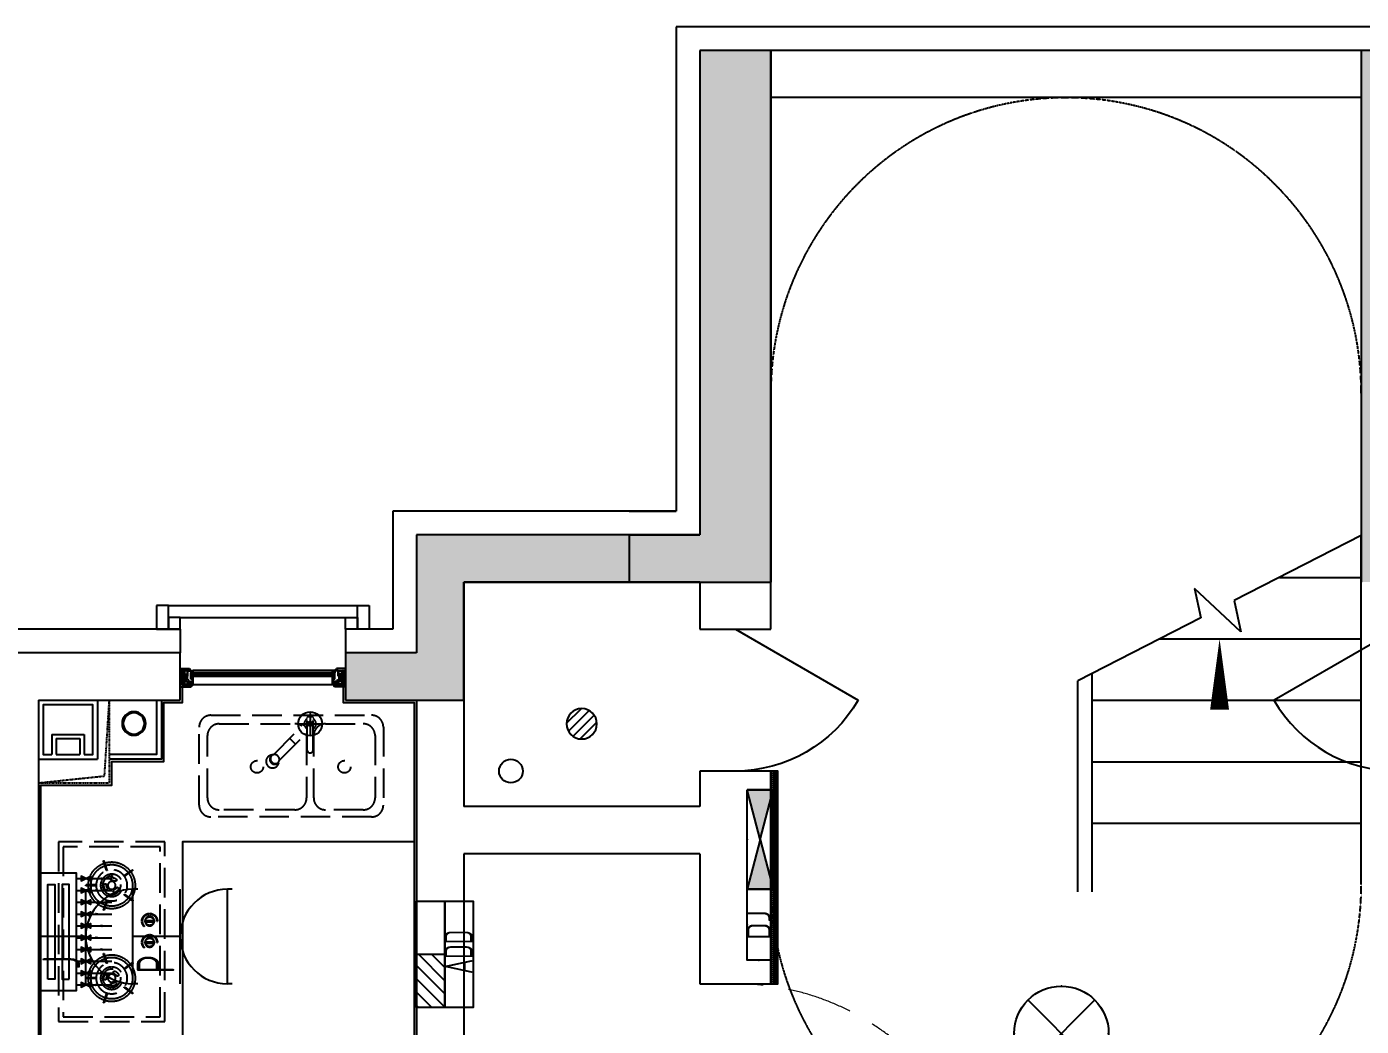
# Model space of a CAD drawing. Header units: millimetres. Extents: x -28014 to 297841, y -81741 to 47579.
# Drawn here: x 86783 to 92433, y 10952 to 15182 of the extents above; entities that cross this region are included whole.
import ezdxf
from ezdxf.enums import TextEntityAlignment as Align

# ---------------------------------------------------------------- set-up
doc = ezdxf.new("R2010")
doc.units = ezdxf.units.MM
doc.header["$MEASUREMENT"] = 0
doc.linetypes.add('__DASH', pattern=[0.35, 0.25, -0.1])
doc.linetypes.add('DASH', pattern=[0.35, 0.25, -0.1])
for name, color, linetype in [('A-墙体-填充墙', 4, 'Continuous'), ('A-墙体-面层', 6, 'Continuous'), ('A-暖通-设备', 20, 'Continuous'), ('A-楼面-下部', 23, 'Continuous'), ('A-楼面-楼梯', 2, 'Continuous'), ('A-楼面-装饰', 41, 'Continuous'), ('A-注释-填充', 8, 'Continuous'), ('A-注释-符号', 3, 'Continuous'), ('A-电气-洞口', 171, 'Continuous'), ('A-立面-填充1', 8, 'Continuous'), ('AR9-剪力墙（柱）填充', 250, 'Continuous'), ('AR9-剪力墙（柱）线', 6, 'Continuous'), ('AR9-墙线', 160, 'Continuous'), ('AR9-建筑幕墙（窗）', 12, 'Continuous'), ('AR9-建筑给排水（立管）', 4, 'Continuous'), ('DS-4BS-墙体完成面', 20, 'Continuous'), ('EM-强电图标', 14, 'Continuous'), ('EQUIP-插座', 4, 'Continuous'), ('EQUIP-照明', 3, 'Continuous'), ('FF-厨卫（地坪隐）', 31, 'Continuous'), ('FF-平面文字', 50, 'Continuous'), ('FF-门', 20, 'Continuous'), ('P-排水-设备-地漏', 50, 'Continuous'), ('P-污水-立管', 50, 'Continuous'), ('RC-天花轮廓线', 30, 'Continuous'), ('SURFACE', 6, 'Continuous'), ('装饰', 152, 'Continuous')]:
    doc.layers.add(name, color=color, linetype=linetype)
doc.styles.add('_TEL_ATTDEF', font='GBENOR', dxfattribs={"width": 0.8, "height": 3, "bigfont": 'GBCBIG'})
doc.styles.add('_TEL_DIM', font='', dxfattribs={"width": 0.8, "height": 3.5})
doc.styles.add('标注', font='hzs.shx', dxfattribs={"width": 0.7, "bigfont": 'hztxt.shx'})
doc.styles.get('_TEL_DIM').set_extended_font_data('SimSun')

# ---------------------------------------------------------------- blocks, each defined once
blk = doc.blocks.new('排水栓')
at = {"layer": 'P-污水-立管'}
for p, q in [((-51, 0), (51, 0)), ((0, 51), (0, -51))]:
    blk.add_line(p, q, dxfattribs=at)
blk.add_circle((0, 0), 51, dxfattribs=at)
blk = doc.blocks.new('jfsq5')
at = {"layer": 'A-暖通-设备'}
for p, q in [((-225, 150), (-225, 300)), ((-175, 150), (-175, 300)), ((-125, 150), (-125, 300)), ((-75, 150), (-75, 300)), ((-25, 150), (-25, 300)), ((25, 150), (25, 300)), ((75, 150), (75, 300)), ((125, 150), (125, 300)), ((175, 150), (175, 300)), ((225, 150), (225, 300))]:
    blk.add_line(p, q, dxfattribs=at)
for points in [[(-225, 230, 12, 0, 0), (-225, 260, 12, 0, 0)], [(-175, 230, 0, 12, 0), (-175, 260, 0, 12, 0)], [(-125, 230, 12, 0, 0), (-125, 260, 12, 0, 0)], [(-75, 230, 0, 12, 0), (-75, 260, 0, 12, 0)], [(-25, 230, 12, 0, 0), (-25, 260, 12, 0, 0)], [(25, 230, 0, 12, 0), (25, 260, 0, 12, 0)], [(75, 230, 12, 0, 0), (75, 260, 12, 0, 0)], [(125, 230, 0, 12, 0), (125, 260, 0, 12, 0)], [(175, 230, 12, 0, 0), (175, 260, 12, 0, 0)], [(225, 230, 0, 12, 0), (225, 260, 0, 12, 0)]]:
    blk.add_lwpolyline(points, format="xyseb", dxfattribs=at)
for points in [[(-225, 190), (-215, 210), (-235, 210), (-215, 170), (-235, 170), (-225, 190)], [(-175, 190), (-165, 210), (-185, 210), (-165, 170), (-185, 170), (-175, 190)], [(-125, 190), (-115, 210), (-135, 210), (-115, 170), (-135, 170), (-125, 190)], [(-75, 190), (-65, 210), (-85, 210), (-65, 170), (-85, 170), (-75, 190)], [(-25, 190), (-15, 210), (-35, 210), (-15, 170), (-35, 170), (-25, 190)], [(25, 190), (35, 210), (15, 210), (35, 170), (15, 170), (25, 190)], [(75, 190), (85, 210), (65, 210), (85, 170), (65, 170), (75, 190)], [(125, 190), (135, 210), (115, 210), (135, 170), (115, 170), (125, 190)], [(175, 190), (185, 210), (165, 210), (185, 170), (165, 170), (175, 190)], [(225, 190), (235, 210), (215, 210), (235, 170), (215, 170), (225, 190)]]:
    blk.add_lwpolyline(points, dxfattribs=at)
blk.add_lwpolyline([(250, 0), (250, 150), (-250, 150), (-250, 0)], close=True, dxfattribs=at)
at = {"layer": 'A-暖通-设备', "lineweight": -3}
for points in [[(-200, 120.1), (199.7, 120.1), (199.7, 90.3), (-200, 90.3)], [(-200, 29.9), (199.7, 29.9), (199.7, 59.7), (-200, 59.7)]]:
    blk.add_lwpolyline(points, close=True, dxfattribs=at)
blk = doc.blocks.new('b')
at = {"layer": 'FF-厨卫（地坪隐）', "linetype": '__DASH', "ltscale": 500}
for p, q in [((73796.4, -64848.4), (74116.4, -64848.4)), ((74026, -64979.1), (74156.4, -64848.7)), ((74168.9, -64959.2), (74168.9, -64821)), ((74191.9, -64819), (74170.9, -64819)), ((74193.9, -64959.2), (74193.9, -64821)), ((74246.4, -64848.4), (74406.4, -64848.4)), ((73746.4, -65162.2), (73746.4, -64898.4)), ((74050.7, -65003.8), (74168.9, -64885.7)), ((74094.8, -64910.3), (74119.5, -64935)), ((74166.4, -64898.4), (74166.4, -65162.2)), ((74196.4, -65162.2), (74196.4, -64898.4)), ((74456.4, -64898.4), (74456.4, -65162.2)), ((74015.1, -64986.4), (74018, -64983.5)), ((74043.4, -65014.7), (74046.3, -65011.8)), ((74116.4, -65212.2), (73796.4, -65212.2)), ((74406.4, -65212.2), (74246.4, -65212.2))]:
    blk.add_line(p, q, dxfattribs=at)
for points in [[(73711.4, -65192.2), (73711.4, -64862.2, -0.414214), (73761.4, -64812.2), (74441.4, -64812.2, -0.414214), (74491.4, -64862.2), (74491.4, -65192.2, -0.414214), (74441.4, -65242.2), (73761.4, -65242.2, -0.414214)], [(74018, -64983.5, 0.106772), (74014.1, -64989.5, 0.101544), (74013, -64996.8, 0.094932), (74014.7, -65004.1, 0.090733), (74019.2, -65010.6, 0.090733), (74025.7, -65015.1, 0.094932), (74033, -65016.8, 0.101544), (74040.3, -65015.7, 0.106772), (74046.3, -65011.8, 0.106772), (74050.1, -65005.9, 0.101544), (74051.3, -64998.5, 0.094932), (74049.5, -64991.2, 0.090733), (74045, -64984.8, 0.090733), (74038.6, -64980.3, 0.094932), (74031.3, -64978.5, 0.101544), (74023.9, -64979.7, 0.106772)]]:
    blk.add_lwpolyline(points, format="xyb", close=True, dxfattribs=at)
blk.add_lwpolyline([(74015.1, -64986.4, 0.106772), (74011.3, -64992.4, 0.101544), (74010.1, -64999.7, 0.094932), (74011.9, -65007, 0.090733), (74016.3, -65013.5, 0.090733), (74022.8, -65017.9, 0.094932), (74030.1, -65019.7, 0.101544), (74037.4, -65018.5, 0.106772), (74043.4, -65014.7, 0.106772)], format="xyb", dxfattribs=at)
for centre, radius in [((74181.4, -64848.4), 10), ((73956.4, -65030.3), 26.2), ((74326.4, -65030.3), 26.2)]:
    blk.add_circle(centre, radius, dxfattribs=at)
for centre, radius, start, end in [((73796.4, -64898.4), 50, 90, 180), ((74116.4, -64898.4), 50, 52.9245, 90), ((74181.4, -64848.4), 25, 120, 240), ((74170.9, -64821), 2, 90, 180), ((74191.9, -64821), 2, 0, 90), ((74181.4, -64848.4), 25, 300, 60), ((74246.4, -64898.4), 50, 90, 180), ((74406.4, -64898.4), 50, 0, 90), ((74116.4, -64898.4), 50, 0, 10.7966), ((74181.4, -64959.2), 12.5, 180, 0), ((74022.2, -65007.6), 27.5, 88.3907, 1.6093), ((73796.4, -65162.2), 50, 180, 270), ((74116.4, -65162.2), 50, 270, 0), ((74246.4, -65162.2), 50, 180, 270), ((74406.4, -65162.2), 50, 270, 0)]:
    blk.add_arc(centre, radius, start, end, dxfattribs=at)
blk = doc.blocks.new('d')
at = {"layer": 'FF-厨卫（地坪隐）', "color": 8, "linetype": '__DASH', "ltscale": 500}
for p, q in [((79843.4, -64923.5), (79843.4, -64882.9)), ((79846.7, -64923.5), (79846.7, -64882.9)), ((80236.1, -64923.5), (80236.1, -64882.9)), ((80239.4, -64923.5), (80239.4, -64882.9)), ((79780.2, -64971.8), (79741.6, -64959.3)), ((79781.3, -64968.7), (79742.6, -64956.1)), ((79908.9, -64968.7), (79947.6, -64956.1)), ((79909.9, -64971.8), (79948.6, -64959.3)), ((80172.9, -64971.8), (80134.3, -64959.3)), ((80173.9, -64968.7), (80135.3, -64956.1)), ((80301.6, -64968.7), (80340.2, -64956.1)), ((80302.6, -64971.8), (80341.3, -64959.3)), ((79804, -65044.9), (79780.1, -65077.8)), ((79806.7, -65046.9), (79782.8, -65079.7)), ((79883.5, -65046.9), (79907.4, -65079.7)), ((79886.2, -65044.9), (79910.1, -65077.8)), ((80196.7, -65044.9), (80172.8, -65077.8)), ((80199.3, -65046.9), (80175.5, -65079.7)), ((80276.2, -65046.9), (80300.1, -65079.7)), ((80278.9, -65044.9), (80302.7, -65077.8)), ((79993.3, -65134.4), (79993.3, -65168.9)), ((79994.8, -65121.7), (79994.8, -65118.7)), ((79997.8, -65121.7), (79997.8, -65118.7)), ((79999.3, -65134.4), (79999.3, -65168.9)), ((80017.6, -65130.5), (80019.7, -65128.3)), ((80083.5, -65134.4), (80083.5, -65168.9)), ((80085, -65121.7), (80085, -65118.7)), ((80088, -65121.7), (80088, -65118.7)), ((80089.5, -65134.4), (80089.5, -65168.9)), ((80107.7, -65130.5), (80109.9, -65128.3)), ((79966.4, -65150.2), (79963.3, -65150.2)), ((79966.4, -65153.2), (79963.3, -65153.2)), ((79996.3, -65181.7), (79996.3, -65184.7)), ((80056.6, -65150.2), (80053.5, -65150.2)), ((80056.6, -65153.2), (80053.5, -65153.2)), ((80086.5, -65181.7), (80086.5, -65184.7))]:
    blk.add_line(p, q, dxfattribs=at)
at = {"layer": 'FF-厨卫（地坪隐）', "linetype": '__DASH', "ltscale": 500}
blk.add_lwpolyline([(79661.4, -64766.2), (80421.4, -64766.2), (80421.4, -65216.2), (79661.4, -65216.2)], close=True, dxfattribs=at)
at = {"layer": 'FF-厨卫（地坪隐）', "color": 8, "linetype": '__DASH', "ltscale": 500}
blk.add_lwpolyline([(79681.4, -64786.2), (80401.4, -64786.2), (80401.4, -65196.2), (79681.4, -65196.2)], close=True, dxfattribs=at)
for centre, radius in [((79845.1, -64991.2), 66), ((79845.1, -64991.2), 47.3), ((79845.1, -64991.2), 38.5), ((79845.1, -64991.2), 16.5), ((80237.8, -64991.2), 66), ((80237.8, -64991.2), 47.3), ((80237.8, -64991.2), 38.5), ((80237.8, -64991.2), 16.5), ((79996.3, -65151.7), 20), ((80086.5, -65151.7), 20)]:
    blk.add_circle(centre, radius, dxfattribs=at)
for centre, radius, start, end in [((79845.1, -64991.2), 99, 90.9556, 161.0457), ((79845.1, -64991.2), 88, 91.075, 160.9263), ((79845.1, -64882.9), 1.65, 0.0007, 180.0007), ((79845.1, -64991.2), 99, 18.9556, 89.0457), ((79845.1, -64991.2), 88, 19.075, 88.9263), ((80237.8, -64991.2), 99, 90.9543, 161.0444), ((80237.8, -64991.2), 88, 91.0737, 160.925), ((80237.8, -64882.9), 1.65, 359.9993, 179.9993), ((80237.8, -64991.2), 99, 18.9543, 89.0444), ((80237.8, -64991.2), 88, 19.0737, 88.925), ((79742.1, -64957.7), 1.65, 72.0007, 252.0007), ((79845.1, -64991.2), 99, 162.9556, 233.0457), ((79845.1, -64991.2), 88, 163.075, 232.9263), ((79780.8, -64970.3), 1.65, 252.0007, 72.0007), ((79843.4, -64963.7), 5.5, 93.5265, 273.5265), ((79845.1, -64991.2), 33, 60.0007, 93.5265), ((79845.1, -64923.5), 1.65, 180.0007, 0.0007), ((79845.1, -64991.2), 22, 60.0007, 93.5265), ((79858.8, -64967.4), 5.5, 240.0007, 60.0007), ((79845.1, -64991.2), 88, 307.075, 16.9263), ((79845.1, -64991.2), 99, 306.9556, 17.0457), ((79909.4, -64970.3), 1.65, 108.0007, 288.0007), ((79948.1, -64957.7), 1.65, 288.0007, 108.0007), ((80134.8, -64957.7), 1.65, 71.9993, 251.9993), ((80237.8, -64991.2), 99, 162.9543, 233.0444), ((80237.8, -64991.2), 88, 163.0737, 232.925), ((80173.4, -64970.3), 1.65, 251.9993, 71.9993), ((80224, -64967.4), 5.5, 119.9993, 299.9993), ((80237.8, -64991.2), 33, 86.4735, 119.9993), ((80237.8, -64991.2), 22, 86.4735, 119.9993), ((80237.8, -64923.5), 1.65, 179.9993, 359.9993), ((80239.5, -64963.7), 5.5, 266.4735, 86.4735), ((80237.8, -64991.2), 88, 307.0737, 16.925), ((80237.8, -64991.2), 99, 306.9543, 17.0444), ((80302.1, -64970.3), 1.65, 107.9993, 287.9993), ((80340.7, -64957.7), 1.65, 287.9993, 107.9993), ((79817.6, -64991.2), 5.5, 0.0007, 180.0007), ((79845.1, -64991.2), 33, 180.0007, 213.5265), ((79822.2, -65006.4), 5.5, 213.5265, 33.5265), ((79845.1, -64991.2), 22, 180.0007, 213.5265), ((79858.8, -65015), 5.5, 120.0007, 300.0007), ((79845.1, -64991.2), 22, 300.0007, 333.5265), ((79845.1, -64991.2), 33, 300.0007, 333.5265), ((79869.7, -65003.4), 5.5, 333.5265, 153.5265), ((80213.2, -65003.4), 5.5, 26.4735, 206.4735), ((80237.8, -64991.2), 33, 206.4735, 239.9993), ((80237.8, -64991.2), 22, 206.4735, 239.9993), ((80224, -65015), 5.5, 239.9993, 59.9993), ((80260.7, -65006.4), 5.5, 146.4735, 326.4735), ((80237.8, -64991.2), 22, 326.4735, 359.9993), ((80265.3, -64991.2), 5.5, 359.9993, 179.9993), ((80237.8, -64991.2), 33, 326.4735, 359.9993), ((79781.5, -65078.8), 1.65, 144.0007, 324.0007), ((79845.1, -64991.2), 99, 234.9556, 305.0457), ((79845.1, -64991.2), 88, 235.075, 304.9263), ((79805.3, -65045.9), 1.65, 324.0007, 144.0007), ((79884.9, -65045.9), 1.65, 36.0007, 216.0007), ((79908.7, -65078.8), 1.65, 216.0007, 36.0007), ((80174.1, -65078.8), 1.65, 143.9993, 323.9993), ((80237.8, -64991.2), 99, 234.9543, 305.0444), ((80237.8, -64991.2), 88, 235.0737, 304.925), ((80198, -65045.9), 1.65, 323.9993, 143.9993), ((80277.5, -65045.9), 1.65, 35.9993, 215.9993), ((80301.4, -65078.8), 1.65, 215.9993, 35.9993), ((79996.3, -65151.7), 33, 92.6046, 177.3941), ((79996.3, -65151.7), 30, 92.8653, 177.1333), ((79996.3, -65151.7), 18, 99.5934, 260.4053), ((79996.3, -65134.7), 3.01, 355.1237, 184.8749), ((79996.3, -65151.7), 33, 44.9993, 87.3941), ((79996.3, -65151.7), 30, 44.9993, 87.1333), ((79996.3, -65151.7), 18, 279.5934, 80.4053), ((80086.5, -65151.7), 33, 92.6046, 177.3941), ((80086.5, -65151.7), 30, 92.8653, 177.1333), ((80086.5, -65151.7), 18, 99.5934, 260.4053), ((80086.5, -65134.7), 3.01, 355.1237, 184.8749), ((80086.5, -65151.7), 33, 44.9993, 87.3941), ((80086.5, -65151.7), 30, 44.9993, 87.1333), ((80086.5, -65151.7), 18, 279.5934, 80.4053), ((79996.3, -65151.7), 33, 182.6046, 269.9993), ((79996.3, -65151.7), 30, 182.8653, 269.9993), ((79996.3, -65168.7), 3.01, 175.1237, 4.8749), ((80086.5, -65151.7), 33, 182.6046, 269.9993), ((80086.5, -65151.7), 30, 182.8653, 269.9993), ((80086.5, -65168.7), 3.01, 175.1237, 4.8749)]:
    blk.add_arc(centre, radius, start, end, dxfattribs=at)
blk = doc.blocks.new('rw332')
at = {"layer": 'AR9-墙线', "ltscale": 10, "extrusion": (0, 0, -1)}
for p, q in [((-250, 0), (-250, -250)), ((0, 0), (-250, 0)), ((0, 0), (0, -250)), ((-193.1, -145), (-193.1, -230)), ((-56.9, -145), (-193.1, -145)), ((-175.6, -162.5), (-175.6, -230)), ((-74.4, -162.5), (-175.6, -162.5)), ((-74.4, -162.5), (-74.4, -230)), ((-56.9, -145), (-56.9, -230)), ((0, -250), (-250, -250))]:
    blk.add_line(p, q, dxfattribs=at)
at = {"layer": 'AR9-墙线', "ltscale": 10}
blk.add_line((-74.4, -230), (-175.6, -230), dxfattribs=at)
at = {"layer": 'AR9-墙线'}
for points in [[(-520, 0), (-520, -250), (-300, -250)], [(-500, 0), (-500, -230), (-300, -230)]]:
    blk.add_lwpolyline(points, dxfattribs=at)
at = {"layer": 'AR9-墙线', "linetype": 'DASH', "ltscale": 0.5}
for points in [[(0, -350), (-300, -350), (-300, 0)], [(0, -350), (-279.5, -320.6), (-300, 0)]]:
    blk.add_lwpolyline(points, dxfattribs=at)
at = {"layer": 'AR9-墙线', "ltscale": 10}
blk.add_lwpolyline([(-193.1, -230), (-230, -230), (-230, -20), (-20, -20), (-20, -230), (-56.9, -230)], dxfattribs=at)
at = {"layer": 'AR9-建筑给排水（立管）'}
for radius in [50, 45]:
    blk.add_circle((-403.7, -98.7), radius, dxfattribs=at)
blk = doc.blocks.new('$DorLib2D$00000001')
for p, q in [((0.45, 0.975), (0.5, 0.975)), ((0.45, 0), (0.45, 0.975)), ((0.5, 0), (0.5, 0.975)), ((0.5, 0), (0.45, 0))]:
    blk.add_line(p, q)
at = {"color": 8, "linetype": '__DASH', "lineweight": 13}
blk.add_arc((0.475, 0), 0.975, 91.4693, 180, dxfattribs=at)
blk = doc.blocks.new('$DorLib2D$00000228')
at = {"color": 0}
blk.add_line((0.5, 0), (0, 0.866), dxfattribs=at)
blk.add_arc((0.5, 0), 1, 120, 180, dxfattribs=at)
blk = doc.blocks.new('$LinePat$岩棉板')
at = {"color": 0}
for p, q in [((0, -17), (12, -67)), ((12, -67), (24, -17))]:
    blk.add_line(p, q, dxfattribs=at)
for centre, start, end in [((12, -17), 0, 180), ((0, -67), 270, 0), ((24, -67), 180, 270)]:
    blk.add_arc(centre, 12, start, end, dxfattribs=at)
at = {"layer": 'Defpoints'}
blk.add_point((0, 0), dxfattribs=at)
at = {"layer": 'Defpoints', "color": 0}
blk.add_point((24, -84), dxfattribs=at)
blk = doc.blocks.new('zz7')
at = {"layer": 'AR9-剪力墙（柱）填充'}
for points in [[(6300, 2550), (6000, 2550), (6000, 500), (4800, 500), (4800, 0), (4500, 0), (4500, -200), (5000, -200), (5000, 300), (6300, 300)], [(8800, 2550), (8800, 300), (10100, 300), (10100, -200), (10600, -200), (10600, 0), (10300, 0), (10300, 500), (9100, 500), (9100, 2550)]]:
    blk.add_hatch(color=256, dxfattribs=at).paths.add_polyline_path(points)
at = {"layer": 'AR9-剪力墙（柱）线'}
for p, q in [((6300, 2550), (6000, 2550)), ((6000, 2550), (6000, 500)), ((6300, 300), (6300, 2550)), ((8800, 2550), (8800, 300)), ((9100, 2550), (8800, 2550)), ((6000, 500), (4800, 500)), ((4800, 500), (4800, 0)), ((5000, -200), (5000, 300)), ((5000, 300), (6300, 300)), ((4800, 0), (4500, 0)), ((4500, 0), (4500, -200)), ((4500, -200), (5000, -200))]:
    blk.add_line(p, q, dxfattribs=at)
blk = doc.blocks.new('$equip_U$00000241(PC214董文军)')
h = blk.add_hatch(color=256)
h.dxf.hatch_style = 1
h.paths.add_polyline_path([(-0.525, 0.275), (-0.525, 0), (0, 0.138)])
h = blk.add_hatch(color=256)
h.dxf.hatch_style = 1
h.paths.add_polyline_path([(0.525, 0.275), (0.525, 0), (0, 0.138)])
at = {"linetype": 'ByBlock'}
for p, q in [((-0.525, 0), (-0.525, 0.275)), ((0, 0.138), (-0.525, 0.275)), ((0, 0.138), (0.525, 0.275)), ((0.525, 0), (0.525, 0.275)), ((0.525, 0), (0.525, 0.275)), ((0, 0.138), (-0.525, 0)), ((0, 0.138), (0.525, 0))]:
    blk.add_line(p, q, dxfattribs=at)
for p, q in [((-0.525, 0.275), (-0.525, 0)), ((0.525, 0.275), (0.525, 0))]:
    blk.add_line(p, q)
for points in [[(0.525, 0.275), (-0.525, 0.275)], [(0.525, 0), (-0.525, 0)]]:
    blk.add_lwpolyline(points, dxfattribs=at)
for p in [(0, 0.275), (-0.525, 0.138), (0, 0), (0.525, 0.138)]:
    blk.add_point(p)
at = {"color": 7, "style": '_TEL_DIM', "flags": 1}
for tag in ['A', 'REMARK']:
    blk.add_attdef(tag, text='', height=0.000025, dxfattribs=at).set_placement((0, 0), align=Align.MIDDLE_CENTER)
at = {"color": 7, "style": '_TEL_DIM'}
for p in [(0, 0), (0.1, 0)]:
    blk.add_attdef('$TEXT$', text='', height=0.000025, dxfattribs=at).set_placement(p, align=Align.MIDDLE_CENTER)
blk = doc.blocks.new('$equip_U$00000243(PC214董文军)')
blk.add_lwpolyline([(-0.375, 0.25), (0.375, 0.25), (0.375, 0), (-0.375, 0)], close=True)
for p in [(0, 0.25), (-0.375, 0.125), (0, 0), (0.375, 0.125)]:
    blk.add_point(p)
at = {"color": 0, "style": '_TEL_DIM'}
blk.add_attdef('DJ', text='', height=0.25, dxfattribs=at).set_placement((0.004, 0.123), align=Align.MIDDLE_CENTER)
at = {"color": 7, "style": '_TEL_DIM', "flags": 1}
for tag in ['A', 'REMARK']:
    blk.add_attdef(tag, text='', height=0.000025, dxfattribs=at).set_placement((0, 0), align=Align.MIDDLE_CENTER)
at = {"color": 7, "style": '_TEL_DIM'}
blk.add_attdef('$TEXT$', text='', height=0.000025, dxfattribs=at).set_placement((0, 0), align=Align.MIDDLE_CENTER)
blk = doc.blocks.new('d1')
at = {"layer": 'A-电气-洞口'}
blk.add_lwpolyline([(0, 120), (450, 120), (450, 0), (0, 0)], close=True, dxfattribs=at)
at = {"layer": 'A-电气-洞口', "style": '标注', "width": 0.7}
blk.add_text('ADD', height=120, dxfattribs=at).set_placement((140.9, 1.8))
blk = doc.blocks.new('d2')
at = {"layer": 'A-电气-洞口'}
h = blk.add_hatch(dxfattribs=at)
h.set_pattern_fill('ANSI31', color=256, scale=25, style=0)
h.set_pattern_definition([(45, (-62577.283, -46598.13), (-28.0633, 28.0633), [])])
h.paths.add_polyline_path([(225, 0), (225, 120), (0, 120), (0, 0)])
blk.add_line((225, 120), (225, 0), dxfattribs=at)
at = {"layer": 'A-电气-洞口', "ltscale": 0.01}
blk.add_lwpolyline([(0, 120), (450, 120), (450, 0), (0, 0)], close=True, dxfattribs=at)
blk = doc.blocks.new('gfthy')
at = {"layer": 'A-电气-洞口'}
ref = blk.add_blockref('$equip_U$00000241(PC214董文军)', (-2275, 3810), dxfattribs=dict(at, xscale=400, yscale=400, zscale=400, rotation=270))
ref.add_attrib('$TEXT$', 'REMARK', dxfattribs={"layer": '0', "color": 7, "height": 0.01, "rotation": 90, "style": '_TEL_ATTDEF'}).set_placement((-2275, 3770), align=Align.MIDDLE_CENTER)
ref.add_attrib('$TEXT$', 'REMARK', dxfattribs={"layer": '0', "color": 7, "height": 0.01, "rotation": 90, "style": '_TEL_ATTDEF'}).set_placement((-2275, 3810), align=Align.MIDDLE_CENTER)
ref = blk.add_blockref('$equip_U$00000243(PC214董文军)', (-2275, 3450), dxfattribs=dict(at, xscale=400, yscale=400, zscale=400, rotation=270))
ref.add_attrib('DJ', 'DJ', dxfattribs={"layer": '0', "color": 0, "height": 100, "rotation": 90, "style": '_TEL_ATTDEF'}).set_placement((-2225.8, 3448.5), align=Align.MIDDLE_CENTER)
ref.add_attrib('$TEXT$', 'REMARK', dxfattribs={"layer": '0', "color": 7, "height": 0.01, "rotation": 90, "style": '_TEL_ATTDEF'}).set_placement((-2275, 3450), align=Align.MIDDLE_CENTER)
at = {"layer": 'A-电气-洞口', "rotation": 90}
for name, p in [('d2', (-3555, 3100)), ('d1', (-3435, 3100))]:
    blk.add_blockref(name, p, dxfattribs=at)
blk = doc.blocks.new('普通地漏')
at = {"layer": 'P-排水-设备-地漏'}
for p, q in [((64.1, 2.1), (2.1, 64.1)), ((6.7, -63.8), (-63.8, 6.7)), ((36.8, -52.6), (-52.6, 36.8)), ((56.2, -31), (-31, 56.2))]:
    blk.add_line(p, q, dxfattribs=at)
at = {"layer": 'P-排水-设备-地漏', "extrusion": (0, 0, -1)}
blk.add_ellipse((0, 0), major_axis=(64.2, 0), ratio=1, start_param=3.141759, end_param=9.424944, dxfattribs=at)
blk = doc.blocks.new('fxdgdh')
at = {"layer": 'P-污水-立管'}
for centre in [(-800.2, -3050), (3900.2, -3050)]:
    blk.add_circle(centre, 50, dxfattribs=at)
at = {"layer": 'P-排水-设备-地漏', "extrusion": (0, 0, -1), "zscale": -1}
blk.add_blockref('普通地漏', (500.4, -2850), dxfattribs=at)
at = {"layer": 'P-排水-设备-地漏', "extrusion": (0, 0, -1), "xscale": -1, "zscale": -1}
blk.add_blockref('普通地漏', (-3600.4, -2850), dxfattribs=at)
blk = doc.blocks.new('*U247')
at = {"layer": 'AR9-建筑幕墙（窗）'}
h = blk.add_hatch(dxfattribs=at)
h.set_pattern_fill('HONEY', color=250, scale=2.333308)
h.set_pattern_definition([(2e-09, (-50793.7736, 157763.6485), (5.55618969, 3.20786685), [3.70412646, -7.40825292]), (120, (-50793.7736, 157763.6485), (-5.55618903, 3.207867997), [3.70412646, -7.40825292]), (60, (-50793.7736, 157763.6485), (6.64e-07, 6.415734844), [-7.40825292, 3.70412646])])
h.paths.add_polyline_path([(-28.1, -769.9), (33.1, -769.9), (33.1, -754.3), (-28.1, -754.3)])
h = blk.add_hatch(dxfattribs=at)
h.set_pattern_fill('HONEY', color=250, scale=2.333308)
h.set_pattern_definition([(2e-09, (-50793.7736, 157409.3308), (5.55618969, 3.20786685), [3.70412646, -7.40825292]), (120, (-50793.7736, 157409.3308), (-5.55618903, 3.207867997), [3.70412646, -7.40825292]), (60, (-50793.7736, 157409.3308), (6.64e-07, 6.415734844), [-7.40825292, 3.70412646])])
h.paths.add_polyline_path([(-28.1, -1438.8), (33.1, -1438.8), (33.1, -1454.3), (-28.1, -1454.3)])
for p, q in [((-35.8, -754.3), (-35.8, -793.2)), ((40.8, -754.3), (-35.8, -754.3)), ((-28.1, -769.9), (-28.1, -754.3)), ((-28.1, -769.9), (-28.1, -754.3)), ((-28.1, -774.6), (-28.1, -754.3)), ((-28.1, -786.2), (-28.1, -769.9)), ((-28.1, -786.2), (-28.1, -799.4)), ((33.1, -798.8), (33.1, -754.3)), ((33.1, -798.8), (33.1, -754.3)), ((33.1, -803.5), (33.1, -754.3)), ((33.1, -762.1), (33.1, -809.5)), ((40.8, -754.3), (40.8, -801.1)), ((-28.1, -799.4), (-28.1, -809.5)), ((-28.1, -1399.1), (-28.1, -809.5)), ((-21.8, -809.5), (-28.1, -809.5)), ((-21.8, -809.5), (-17.9, -809.5)), ((-17.9, -1399.1), (-17.9, -809.5)), ((-1.6, -1399.1), (-1.6, -809.5)), ((2.3, -809.5), (-1.6, -809.5)), ((33.1, -809.5), (2.3, -809.5)), ((33.1, -1399.1), (33.1, -809.5)), ((-21.8, -1399.1), (-28.1, -1399.1)), ((-28.1, -1409.2), (-28.1, -1399.1)), ((-28.1, -1422.4), (-28.1, -1409.2)), ((-21.8, -1399.1), (-17.9, -1399.1)), ((2.3, -1399.1), (-1.6, -1399.1)), ((33.1, -1399.1), (2.3, -1399.1)), ((33.1, -1446.5), (33.1, -1399.1)), ((33.1, -1405.1), (33.1, -1454.3)), ((33.1, -1409.9), (33.1, -1454.3)), ((33.1, -1409.9), (33.1, -1454.3)), ((40.8, -1454.3), (40.8, -1407.5)), ((-35.8, -1454.3), (-35.8, -1415.4)), ((40.8, -1454.3), (-35.8, -1454.3)), ((-28.1, -1422.4), (-28.1, -1438.8)), ((-28.1, -1434), (-28.1, -1454.3)), ((-28.1, -1438.8), (-28.1, -1454.3)), ((-28.1, -1438.8), (-28.1, -1454.3))]:
    blk.add_line(p, q, dxfattribs=at)
at = {"layer": 'AR9-建筑幕墙（窗）', "color": 8}
for p, q in [((-28.1, -769.9), (-12.5, -769.9)), ((-25.7, -783.9), (-25.7, -772.2)), ((-25.7, -772.2), (-12.5, -772.2)), ((-25.7, -783.9), (-12.5, -783.9)), ((-25.7, -786.2), (-25.7, -799.4)), ((-3.9, -786.2), (-25.7, -786.2)), ((-12.5, -769.9), (-12.5, -762.1)), ((-12.5, -762.1), (-5.5, -762.1)), ((-12.5, -772.2), (-12.5, -783.9)), ((-10.2, -769.9), (-10.2, -764.4)), ((-5.5, -764.4), (-10.2, -764.4)), ((-10.2, -769.9), (30.7, -769.9)), ((-10.2, -772.2), (-6.3, -772.2)), ((-10.2, -772.2), (-10.2, -783.9)), ((-10.2, -783.9), (-6.3, -783.9)), ((-6.3, -772.2), (-6.3, -773)), ((-6.3, -773), (-3.9, -773)), ((-6.3, -783.9), (-6.3, -783.1)), ((-6.3, -783.1), (-3.9, -783.1)), ((-5.5, -762.1), (-5.5, -764.4)), ((-3.9, -773), (-3.9, -769.9)), ((-3.9, -783.1), (-3.9, -786.2)), ((1.1, -775.3), (1.1, -780.8)), ((3.4, -775.3), (3.4, -780.8)), ((8.5, -773), (8.5, -769.9)), ((10.8, -773), (8.5, -773)), ((10.8, -783.1), (8.5, -783.1)), ((8.5, -783.1), (8.5, -786.2)), ((8.5, -786.2), (10.8, -786.2)), ((10.8, -772.2), (14.7, -772.2)), ((10.8, -772.2), (10.8, -773)), ((10.8, -783.9), (10.8, -783.1)), ((10.8, -783.9), (14.7, -783.9)), ((10.8, -786.2), (14.7, -786.2)), ((14.7, -772.2), (14.7, -783.9)), ((14.7, -786.2), (14.7, -792.4)), ((17.1, -772.2), (30.7, -772.2)), ((17.1, -772.2), (17.1, -783.9)), ((17.1, -783.9), (30.7, -783.9)), ((17.1, -786.2), (30.7, -786.2)), ((17.1, -790.1), (17.1, -786.2)), ((17.1, -786.2), (17.1, -790.1)), ((19.4, -790.1), (17.1, -790.1)), ((19.4, -790.1), (17.1, -790.1)), ((19.4, -790.1), (19.4, -792.4)), ((19.4, -790.1), (19.4, -807.2)), ((21.7, -786.2), (21.7, -807.2)), ((33.1, -762.1), (26.1, -762.1)), ((26.1, -762.1), (26.1, -764.4)), ((26.1, -764.4), (30.7, -764.4)), ((26.1, -786.2), (26.1, -794.8)), ((28.4, -790.1), (30.7, -790.1)), ((28.4, -790.1), (28.4, -792.4)), ((30.7, -764.4), (30.7, -769.9)), ((30.7, -772.2), (30.7, -783.9)), ((30.7, -786.2), (30.7, -790.1)), ((-25.7, -799.4), (-21.8, -799.4)), ((-25.7, -801.8), (-25.7, -807.2)), ((-25.7, -801.8), (-21.8, -801.8)), ((-21.8, -807.2), (-25.7, -807.2)), ((-25.7, -807.2), (-21.8, -807.2)), ((-21.8, -799.4), (-21.8, -801.8)), ((-21.8, -799.4), (-17.9, -799.4)), ((-21.8, -807.2), (-21.8, -809.5)), ((-17.9, -799.4), (-17.9, -809.5)), ((-13.3, -799.4), (-17.9, -799.4)), ((-13.3, -1409.2), (-13.3, -799.4)), ((-6.3, -799.4), (-13.3, -799.4)), ((-6.3, -804.1), (-13.3, -799.4)), ((-6.3, -799.4), (-13.3, -804.1)), ((-6.3, -804.1), (-13.3, -804.1)), ((-6.3, -1409.2), (-6.3, -799.4)), ((-1.6, -799.4), (-6.3, -799.4)), ((-1.6, -799.4), (-1.6, -809.5)), ((2.3, -799.4), (-1.6, -799.4)), ((8.5, -799.4), (2.3, -799.4)), ((2.3, -799.4), (2.3, -801.8)), ((6.2, -801.8), (2.3, -801.8)), ((6.2, -807.2), (2.3, -807.2)), ((2.3, -807.2), (2.3, -809.5)), ((6.2, -801.8), (6.2, -807.2)), ((8.5, -799.4), (8.5, -807.2)), ((19.4, -807.2), (8.5, -807.2)), ((19.4, -792.4), (14.7, -792.4)), ((30.7, -807.2), (21.7, -807.2)), ((26.1, -794.8), (30.7, -794.8)), ((28.4, -792.4), (33.1, -792.4)), ((30.7, -794.8), (30.7, -807.2)), ((-21.8, -1401.4), (-25.7, -1401.4)), ((-25.7, -1401.4), (-21.8, -1401.4)), ((-25.7, -1406.9), (-25.7, -1401.4)), ((-25.7, -1406.9), (-21.8, -1406.9)), ((-25.7, -1422.4), (-25.7, -1409.2)), ((-25.7, -1409.2), (-21.8, -1409.2)), ((-21.8, -1401.4), (-21.8, -1399.1)), ((-21.8, -1409.2), (-21.8, -1406.9)), ((-21.8, -1409.2), (-17.9, -1409.2)), ((-17.9, -1409.2), (-17.9, -1399.1)), ((-13.3, -1409.2), (-17.9, -1409.2)), ((-6.3, -1404.5), (-13.3, -1404.5)), ((-6.3, -1404.5), (-13.3, -1409.2)), ((-6.3, -1409.2), (-13.3, -1404.5)), ((-6.3, -1409.2), (-13.3, -1409.2)), ((-1.6, -1409.2), (-6.3, -1409.2)), ((-1.6, -1409.2), (-1.6, -1399.1)), ((2.3, -1409.2), (-1.6, -1409.2)), ((2.3, -1401.4), (2.3, -1399.1)), ((6.2, -1401.4), (2.3, -1401.4)), ((6.2, -1406.9), (2.3, -1406.9)), ((2.3, -1409.2), (2.3, -1406.9)), ((8.5, -1409.2), (2.3, -1409.2)), ((6.2, -1406.9), (6.2, -1401.4)), ((19.4, -1401.4), (8.5, -1401.4)), ((8.5, -1409.2), (8.5, -1401.4)), ((19.4, -1418.5), (19.4, -1401.4)), ((30.7, -1401.4), (21.7, -1401.4)), ((21.7, -1422.4), (21.7, -1401.4)), ((30.7, -1413.9), (30.7, -1401.4)), ((-28.1, -1438.8), (-12.5, -1438.8)), ((-3.9, -1422.4), (-25.7, -1422.4)), ((-25.7, -1424.8), (-25.7, -1436.4)), ((-25.7, -1424.8), (-12.5, -1424.8)), ((-25.7, -1436.4), (-12.5, -1436.4)), ((-12.5, -1436.4), (-12.5, -1424.8)), ((-12.5, -1438.8), (-12.5, -1446.5)), ((-12.5, -1446.5), (-5.5, -1446.5)), ((-10.2, -1424.8), (-6.3, -1424.8)), ((-10.2, -1436.4), (-10.2, -1424.8)), ((-10.2, -1436.4), (-6.3, -1436.4)), ((-10.2, -1438.8), (-10.2, -1444.2)), ((-10.2, -1438.8), (30.7, -1438.8)), ((-5.5, -1444.2), (-10.2, -1444.2)), ((-6.3, -1424.8), (-6.3, -1425.5)), ((-6.3, -1425.5), (-3.9, -1425.5)), ((-6.3, -1436.4), (-6.3, -1435.7)), ((-6.3, -1435.7), (-3.9, -1435.7)), ((-5.5, -1446.5), (-5.5, -1444.2)), ((-3.9, -1425.5), (-3.9, -1422.4)), ((-3.9, -1435.7), (-3.9, -1438.8)), ((1.1, -1433.3), (1.1, -1427.9)), ((3.4, -1433.3), (3.4, -1427.9)), ((8.5, -1425.5), (8.5, -1422.4)), ((8.5, -1422.4), (10.8, -1422.4)), ((10.8, -1425.5), (8.5, -1425.5)), ((10.8, -1435.7), (8.5, -1435.7)), ((8.5, -1435.7), (8.5, -1438.8)), ((10.8, -1422.4), (14.7, -1422.4)), ((10.8, -1424.8), (14.7, -1424.8)), ((10.8, -1424.8), (10.8, -1425.5)), ((10.8, -1436.4), (10.8, -1435.7)), ((10.8, -1436.4), (14.7, -1436.4)), ((14.7, -1422.4), (14.7, -1416.2)), ((19.4, -1416.2), (14.7, -1416.2)), ((14.7, -1436.4), (14.7, -1424.8)), ((19.4, -1418.5), (17.1, -1418.5)), ((17.1, -1418.5), (17.1, -1422.4)), ((17.1, -1422.4), (17.1, -1418.5)), ((19.4, -1418.5), (17.1, -1418.5)), ((17.1, -1422.4), (30.7, -1422.4)), ((17.1, -1424.8), (30.7, -1424.8)), ((17.1, -1436.4), (17.1, -1424.8)), ((17.1, -1436.4), (30.7, -1436.4)), ((19.4, -1418.5), (19.4, -1416.2)), ((26.1, -1413.9), (30.7, -1413.9)), ((26.1, -1422.4), (26.1, -1413.9)), ((26.1, -1446.5), (26.1, -1444.2)), ((26.1, -1444.2), (30.7, -1444.2)), ((33.1, -1446.5), (26.1, -1446.5)), ((28.4, -1416.2), (33.1, -1416.2)), ((28.4, -1418.5), (28.4, -1416.2)), ((28.4, -1418.5), (30.7, -1418.5)), ((30.7, -1422.4), (30.7, -1418.5)), ((30.7, -1436.4), (30.7, -1424.8)), ((30.7, -1444.2), (30.7, -1438.8))]:
    blk.add_line(p, q, dxfattribs=at)
for points in [[(1.1, -775.3), (-7.8, -775.3), (-7.8, -780.8), (1.1, -780.8)], [(10.8, -773), (-6.3, -773)], [(-6.3, -783.1), (10.8, -783.1)], [(3.4, -780.8), (12.4, -780.8), (12.4, -775.3), (3.4, -775.3)], [(14.7, -783.1), (14.7, -783.1), (14.7, -773)], [(1.1, -1433.3), (-7.8, -1433.3), (-7.8, -1427.9), (1.1, -1427.9)], [(-6.3, -1425.5), (10.8, -1425.5)], [(10.8, -1435.7), (-6.3, -1435.7)], [(3.4, -1427.9), (12.4, -1427.9), (12.4, -1433.3), (3.4, -1433.3)], [(14.7, -1425.5), (14.7, -1425.5), (14.7, -1435.7)]]:
    blk.add_lwpolyline(points, dxfattribs=at)
at = {"layer": 'AR9-建筑幕墙（窗）'}
for centre, start, end in [((-26.2, -781), 231.816, 263.2576), ((31.2, -788.9), 276.7424, 308.184), ((-26.2, -1427.6), 96.7424, 128.184), ((31.2, -1419.7), 51.816, 83.2576)]:
    blk.add_arc(centre, 15.5, start, end, dxfattribs=at)
blk = doc.blocks.new('$equip$00002516')
for p, q in [((0.354, 0.354), (-0.354, -0.354)), ((-0.354, 0.354), (0.354, -0.354))]:
    blk.add_line(p, q)
blk.add_lwpolyline([(0, 0.5, -1), (0, -0.5, -1), (0, 0.5, -0.031544)], format="xyb")
blk.add_circle((0, 0), 0.5)
for p in [(0, 0.5), (-0.5, 0), (0.5, 0), (0, -0.5)]:
    blk.add_point(p)
at = {"color": 7, "style": '_TEL_DIM', "flags": 1}
blk.add_attdef('A', text='', height=0.00002, dxfattribs=at).set_placement((0, 0), align=Align.MIDDLE_CENTER)
at = {"color": 7, "style": '_TEL_DIM'}
blk.add_attdef('$TEXT$', text='', height=0.4, dxfattribs=at).set_placement((0.757, -0.398), align=Align.MIDDLE_CENTER)
blk = doc.blocks.new('awrawraw')
at = {"layer": 'EQUIP-照明'}
ref = blk.add_blockref('$equip$00002516', (558401.3, 71400.4), dxfattribs=dict(at, xscale=400, yscale=400, zscale=400))
ref.add_attrib('$TEXT$', 'C', dxfattribs={"layer": '0', "color": 7, "height": 160, "style": '_TEL_ATTDEF'}).set_placement((558704.3, 71241.4), align=Align.MIDDLE_CENTER)
blk = doc.blocks.new('A$Cab11e3a1')
at = {"layer": 'EQUIP-照明'}
blk.add_blockref('awrawraw', (-563821, -65410.7), dxfattribs=at)
blk = doc.blocks.new('$equip_U$00000138(PC214董文军)')
for p, q in [((-0.5, 1.05), (-0.5, 1)), ((0.5, 1), (-0.5, 1)), ((0.5, 1.05), (0.5, 1)), ((0.5, 0.5), (-0.5, 0.5)), ((0, 0.5), (0, 0))]:
    blk.add_line(p, q)
blk.add_arc((0, 1), 0.5, 180, 0)
at = {"color": 7, "style": '_TEL_DIM', "width": 0.7}
blk.add_attdef('$TEXT$', text='', height=0.4, dxfattribs=at).set_placement((0.276, 0.24), align=Align.MIDDLE_CENTER)
at = {"color": 7, "style": '_TEL_DIM', "flags": 1}
for tag in ['A', 'REMARK']:
    blk.add_attdef(tag, text='', height=0.00002, dxfattribs=at).set_placement((0, 0), align=Align.MIDDLE_CENTER)
blk = doc.blocks.new('$equip_U$00000136(PC214董文军)')
for p, q in [((-0.5, 1.05), (-0.5, 1)), ((0.5, 1), (-0.5, 1)), ((0.5, 1.05), (0.5, 1)), ((0.5, 0.5), (-0.5, 0.5)), ((0, 0.5), (0, 0))]:
    blk.add_line(p, q)
blk.add_arc((0, 1), 0.5, 180, 0)
at = {"color": 7, "style": '_TEL_DIM', "width": 0.7}
blk.add_attdef('$TEXT$', text='', height=0.4, dxfattribs=at).set_placement((0.293, 0.24), align=Align.MIDDLE_CENTER)
at = {"color": 7, "style": '_TEL_DIM', "flags": 1}
for tag in ['A', 'REMARK']:
    blk.add_attdef(tag, text='', height=0.00002, dxfattribs=at).set_placement((0, 0), align=Align.MIDDLE_CENTER)
blk = doc.blocks.new('dtyhdtyds')
at = {"layer": 'EQUIP-插座'}
ref = blk.add_blockref('$equip_U$00000138(PC214董文军)', (254379.1, 71810.7), dxfattribs=dict(at, xscale=400, yscale=400, zscale=400, rotation=270))
ref.add_attrib('$TEXT$', 'J', dxfattribs={"layer": '0', "color": 7, "height": 160, "rotation": 90, "style": '_TEL_ATTDEF', "width": 0.7}).set_placement((254475.1, 71700.4), align=Align.MIDDLE_CENTER)
ref = blk.add_blockref('$equip_U$00000136(PC214董文军)', (254779.1, 71810.7), dxfattribs=dict(at, xscale=400, yscale=400, zscale=400, rotation=269.9999999999999))
ref.add_attrib('$TEXT$', 'P', dxfattribs={"layer": '0', "color": 7, "height": 160, "rotation": 90, "style": '_TEL_ATTDEF', "width": 0.7}).set_placement((254875.1, 71693.5), align=Align.MIDDLE_CENTER)
blk = doc.blocks.new('A$C0f04074c')
at = {"layer": 'EQUIP-插座'}
blk.add_blockref('dtyhdtyds', (-264129.1, -65410.7), dxfattribs=at)

msp = doc.modelspace()

# ---------------------------------------------------------------- linework, layer by layer
at = {"layer": 'A-墙体-填充墙'}
for p, q in [((89633.221, 15081.506), (89633.221, 13031.506)), ((92733.221, 15081.506), (89633.221, 15081.506)), ((89933.221, 14881.506), (89933.221, 12831.506)), ((92433.221, 14881.506), (89933.221, 14881.506)), ((92433.221, 14881.506), (92433.221, 12831.506)), ((89333.221, 13031.506), (89633.221, 13031.506)), ((89333.221, 13031.506), (89333.221, 12831.506)), ((89333.221, 12831.506), (89933.221, 12831.506))]:
    msp.add_line(p, q, dxfattribs=at)
at = {"layer": 'A-墙体-面层'}
for p, q in [((89533.221, 15081.506), (89533.221, 13131.506)), ((88333.221, 13131.506), (88333.221, 12631.506))]:
    msp.add_line(p, q, dxfattribs=at)
at = {"layer": 'A-墙体-面层', "ltscale": 0.01}
msp.add_lwpolyline([(89933.221, 11131.506), (89933.221, 11131.506), (89963.221, 11131.506), (89963.221, 12031.506), (89933.221, 12031.506)], dxfattribs=at)
at = {"layer": 'A-楼面-下部', "ltscale": 0.01}
msp.add_lwpolyline([(87383.221, 12731.506), (88233.221, 12731.506)], dxfattribs=at)
at = {"layer": 'A-楼面-楼梯'}
for p, q in [((92433.221, 13029), (91895.393, 12752.986)), ((92433.221, 11551.08), (92433.221, 13029)), ((92086.534, 12851.08), (92433.221, 12851.08)), ((91923.846, 12621.019), (91726.598, 12803.884)), ((91726.598, 12803.884), (91753.294, 12680.061)), ((91895.393, 12752.986), (91923.846, 12621.019)), ((91753.294, 12680.061), (91233.221, 12413.16)), ((91579.909, 12591.08), (92433.221, 12591.08)), ((91293.221, 11521.08), (91293.221, 12443.952)), ((91233.221, 11551.08), (91233.221, 12413.16)), ((91233.221, 11521.08), (91233.221, 12413.16)), ((91293.221, 12331.08), (92433.221, 12331.08)), ((91293.221, 12071.08), (92433.221, 12071.08)), ((91293.221, 11811.08), (92433.221, 11811.08))]:
    msp.add_line(p, q, dxfattribs=at)
at = {"layer": 'A-楼面-楼梯', "color": 9, "linetype": 'DASH'}
for centre, start, end in [((91183.221, 13631.08), 0, 180), ((91183.221, 11551.08), 180, 0)]:
    msp.add_arc(centre, 1250, start, end, dxfattribs=at)
at = {"layer": 'A-楼面-装饰', "ltscale": 0.01}
msp.add_lwpolyline([(87433.221, 12681.506), (88183.221, 12681.506)], dxfattribs=at)
at = {"layer": 'A-注释-符号'}
msp.add_lwpolyline([(91833.221, 11421.08, 0, 0, 0), (91833.221, 12591.08, 0, 80, 0), (91833.221, 12291.08, 0, 0, 0)], format="xyseb", dxfattribs=at)
at = {"layer": 'AR9-墙线'}
for p, q in [((89633.221, 15081.506), (89633.221, 13031.506)), ((89933.221, 15081.506), (89633.221, 15081.506)), ((89933.221, 15081.506), (89933.221, 12931.506)), ((88433.221, 13031.506), (88433.221, 12531.506)), ((89633.221, 13031.506), (88433.221, 13031.506)), ((89933.221, 12631.506), (89933.221, 12931.506)), ((88633.221, 12831.506), (88633.221, 12431.506)), ((89633.221, 12831.506), (88633.221, 12831.506)), ((89633.221, 12831.506), (89633.221, 12631.506)), ((89633.221, 12631.506), (89933.221, 12631.506)), ((87433.221, 12531.506), (86733.221, 12531.506)), ((87433.221, 12331.506), (87433.221, 12531.506)), ((88433.221, 12531.506), (88133.221, 12531.506)), ((88133.221, 12531.506), (88133.221, 12331.506)), ((88633.221, 12431.506), (88633.221, 11881.506)), ((86833.221, 12331.506), (86833.221, 9531.506)), ((86833.221, 12331.506), (87433.221, 12331.506)), ((88133.221, 12331.506), (88433.221, 12331.506)), ((88433.221, 12331.506), (88433.221, 11781.506)), ((89933.221, 12031.506), (89633.221, 12031.506)), ((89633.221, 12031.506), (89633.221, 11881.506)), ((89933.221, 11781.506), (89933.221, 12031.506)), ((89633.221, 11881.506), (88633.221, 11881.506)), ((88433.221, 11781.506), (88433.221, 9531.506)), ((89933.221, 11131.506), (89933.221, 11781.506)), ((89633.221, 11681.506), (88633.221, 11681.506)), ((88633.221, 11681.506), (88633.221, 9431.506)), ((89633.221, 11681.506), (89633.221, 11131.506)), ((89633.221, 11131.506), (89933.221, 11131.506))]:
    msp.add_line(p, q, dxfattribs=at)
at = {"layer": 'DS-4BS-墙体完成面'}
for points in [[(87533.221, 9541.506), (86843.207, 9541.506), (86843.221, 11971.506), (87143.221, 11971.506), (87143.222, 12071.507), (87363.221, 12071.507), (87363.221, 12321.506), (87443.221, 12321.506), (87443.221, 12388.656)], [(88123.221, 12388.656), (88123.221, 12321.506), (88423.221, 12321.506), (88423.221, 9541.506), (88365.221, 9541.506)]]:
    msp.add_lwpolyline(points, dxfattribs=at)
at = {"layer": 'FF-厨卫（地坪隐）'}
msp.add_lwpolyline([(88423.221, 11731.506), (87443.208, 11731.506), (87443.208, 9541.432)], dxfattribs=at)
at = {"layer": 'SURFACE'}
for p, q in [((89533.221, 15181.506), (89533.221, 13131.506)), ((92833.221, 15181.506), (89533.221, 15181.506)), ((89533.221, 13131.506), (88333.221, 13131.506)), ((89333.221, 13131.506), (89533.221, 13131.506)), ((87433.221, 12631.506), (86733.221, 12631.506)), ((87433.221, 12631.506), (87433.221, 12531.506)), ((88133.221, 12631.506), (88133.221, 12531.506)), ((88333.221, 12631.506), (88133.221, 12631.506))]:
    msp.add_line(p, q, dxfattribs=at)
at = {"layer": '装饰'}
for points in [[(87333.221, 12731.506), (87333.221, 12631.506), (87383.221, 12631.506), (87383.221, 12731.506)], [(88233.221, 12731.506), (88233.221, 12631.506), (88183.221, 12631.506), (88183.221, 12731.506)], [(87383.221, 12631.506), (87433.221, 12631.506), (87433.221, 12681.506), (87383.221, 12681.506)], [(88183.221, 12631.506), (88133.221, 12631.506), (88133.221, 12681.506), (88183.221, 12681.506)]]:
    msp.add_lwpolyline(points, close=True, dxfattribs=at)

# ---------------------------------------------------------------- block references
msp.add_blockref('zz7', (83633.221, 12531.506))
at = {"layer": 'A-墙体-面层', "extrusion": (0, 0, -1), "zscale": -1}
msp.add_blockref('rw332', (-86833.221, 12331.506), dxfattribs=at)
at = {"layer": 'A-暖通-设备', "extrusion": (0, 0, -1), "zscale": -1, "rotation": 90}
msp.add_blockref('jfsq5', (-86843.208, 11351.509), dxfattribs=at)
at = {"layer": 'A-注释-填充', "xscale": 0.3571428568452381, "yscale": 0.3565137037395431, "zscale": 0.3565137037395431, "rotation": 89.9999999998073}
for p in [(89933.221, 12022.935), (89933.221, 12014.363), (89933.221, 12005.792), (89933.221, 11997.22), (89933.221, 11988.649), (89933.221, 11980.078), (89933.221, 11971.506), (89933.221, 11962.935), (89933.221, 11954.363), (89933.221, 11945.792), (89933.221, 11937.22), (89933.221, 11928.649), (89933.221, 11920.078), (89933.221, 11911.506), (89933.221, 11902.935), (89933.221, 11894.363), (89933.221, 11885.792), (89933.221, 11877.22), (89933.221, 11868.649), (89933.221, 11860.078), (89933.221, 11851.506), (89933.221, 11842.935), (89933.221, 11834.363), (89933.221, 11825.792), (89933.221, 11817.22), (89933.221, 11808.649), (89933.221, 11800.078), (89933.221, 11791.506), (89933.221, 11782.935), (89933.221, 11774.363), (89933.221, 11765.792), (89933.221, 11757.22), (89933.221, 11748.649), (89933.221, 11740.078), (89933.221, 11731.506), (89933.221, 11722.935), (89933.221, 11714.363), (89933.221, 11705.792), (89933.221, 11697.22), (89933.221, 11688.649), (89933.221, 11680.078), (89933.221, 11671.506), (89933.221, 11662.935), (89933.221, 11654.363), (89933.221, 11645.792), (89933.221, 11637.22), (89933.221, 11628.649), (89933.221, 11620.078), (89933.221, 11611.506), (89933.221, 11602.935), (89933.221, 11594.363), (89933.221, 11585.792), (89933.221, 11577.22), (89933.221, 11568.649), (89933.221, 11560.078), (89933.221, 11551.506), (89933.221, 11542.935), (89933.221, 11534.363), (89933.221, 11525.792), (89933.221, 11517.22), (89933.221, 11508.649), (89933.221, 11500.078), (89933.221, 11491.506), (89933.221, 11482.935), (89933.221, 11474.363), (89933.221, 11465.792), (89933.221, 11457.22), (89933.221, 11448.649), (89933.221, 11440.078), (89933.221, 11431.506), (89933.221, 11422.935), (89933.221, 11414.363), (89933.221, 11405.792), (89933.221, 11397.22), (89933.221, 11388.649), (89933.221, 11380.078), (89933.221, 11371.506), (89933.221, 11362.935), (89933.221, 11354.363), (89933.221, 11345.792), (89933.221, 11337.22), (89933.221, 11328.649), (89933.221, 11320.078), (89933.221, 11311.506), (89933.221, 11302.935), (89933.221, 11294.363), (89933.221, 11285.792), (89933.221, 11277.22), (89933.221, 11268.649), (89933.221, 11260.078), (89933.221, 11251.506), (89933.221, 11242.935), (89933.221, 11234.363), (89933.221, 11225.792), (89933.221, 11217.22), (89933.221, 11208.649), (89933.221, 11200.078), (89933.221, 11191.506), (89933.221, 11182.935), (89933.221, 11174.363), (89933.221, 11165.792), (89933.221, 11157.22), (89933.221, 11148.649), (89933.221, 11140.078), (89933.221, 11131.506)]:
    msp.add_blockref('$LinePat$岩棉板', p, dxfattribs=at)
at = {"layer": 'A-立面-填充1'}
msp.add_blockref('gfthy', (92108.221, 7931.506), dxfattribs=at)
at = {"layer": 'AR9-建筑幕墙（窗）', "xscale": -1, "rotation": 90}
msp.add_blockref('*U247', (86678.903, 12429.489), dxfattribs=at)
at = {"layer": 'EM-强电图标'}
msp.add_blockref('A$C0f04074c', (96583.221, 4931.506), dxfattribs=at)
at = {"layer": 'FF-厨卫（地坪隐）'}
msp.add_blockref('b', (13801.827, 77079.91), dxfattribs=at)
at = {"layer": 'FF-厨卫（地坪隐）', "extrusion": (0, 0, -1), "zscale": -1, "rotation": 270}
msp.add_blockref('d', (-22152.03, 91392.94), dxfattribs=at)
at = {"layer": 'FF-平面文字'}
msp.add_blockref('fxdgdh', (89633.221, 15081.506), dxfattribs=at)
at = {"layer": 'FF-门'}
for name, p, xscale, yscale, zscale, rotation in [('$DorLib2D$00000228', (89783.221, 12331.506), -600, 600, -600, 270), ('$DorLib2D$00000228', (92583.221, 12331.506), -600, -600, -600, 270.0000000001508), ('$DorLib2D$00000001', (89783.221, 10581.506), 1100, 1100, 1100, 270)]:
    msp.add_blockref(name, p, dxfattribs=dict(at, xscale=xscale, yscale=yscale, zscale=zscale, rotation=rotation))
at = {"layer": 'P-污水-立管'}
msp.add_blockref('排水栓', (87983.221, 12231.506), dxfattribs=at)
at = {"layer": 'RC-天花轮廓线'}
msp.add_blockref('A$Cab11e3a1', (96583.221, 4931.506), dxfattribs=at)

doc.saveas('drawing.dxf')
